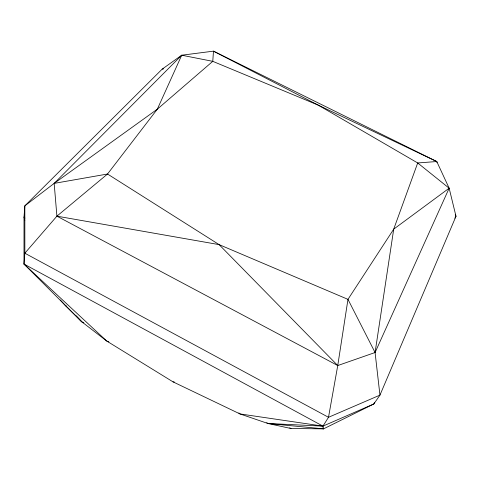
<?xml version="1.0" encoding="UTF-8"?>
<svg xmlns="http://www.w3.org/2000/svg" width="480" height="480" viewBox="0 0 480 480"><rect width="100%" height="100%" fill="white"/><g stroke="black" fill="none" stroke-linecap="round" stroke-linejoin="round"><path stroke-width="0.72" d="M83.826 322.8L81.804 321.816L24 264.06L24.024 216.906L24.834 205.86L162.186 69.114L181.722 55.212L213.474 51.15L436.77 161.532L449.154 188.208L456 216.294L379.95 395.13L373.83 403.968L323.574 428.85L291.012 428.508L267.972 423.498L239.952 413.922L173.04 381.87L106.746 341.046L81.804 321.816L65.262 305.46L60.306 299.982M108.822 341.856L106.746 341.046L24 264.06L24.846 253.212L24.834 205.86L54.168 183.378L157.314 109.188L212.772 61.338L213.474 51.15L318.132 105.084L436.77 161.532L437.004 162.642M266.712 422.694L267.972 423.498L323.574 428.85L322.95 426.132L328.506 417.3L379.95 395.13L375.078 352.518L393.714 229.146L417.702 162.96L436.77 161.532M181.722 55.212L157.314 109.188L107.52 174.018L56.91 216.162L337.752 365.55L347.97 299.358L393.714 229.146L449.154 188.208L417.702 162.96L318.132 105.084L212.772 61.338L181.722 55.212L54.168 183.378L56.91 216.162L24.846 253.212L328.506 417.3L337.752 365.55L219.12 244.626L107.52 174.018L54.168 183.378M374.418 402.594L373.83 403.968L322.95 426.132L267.972 423.498M337.752 365.55L375.078 352.518L449.154 188.208M454.824 218.166L456 216.294L455.244 214.47M162.186 69.114L163.578 68.886M173.04 381.87L174.27 381.966M56.91 216.162L219.12 244.626L347.97 299.358L375.078 352.518M289.686 427.818L291.012 428.508M24 264.06L322.95 426.132L239.952 413.922L238.836 412.926M65.262 305.46L66.564 306.192M322.362 428.004L323.574 428.85M76.212 315.864L81.804 321.816M24.912 218.112L24.024 216.906L24.78 220.566"/></g></svg>
